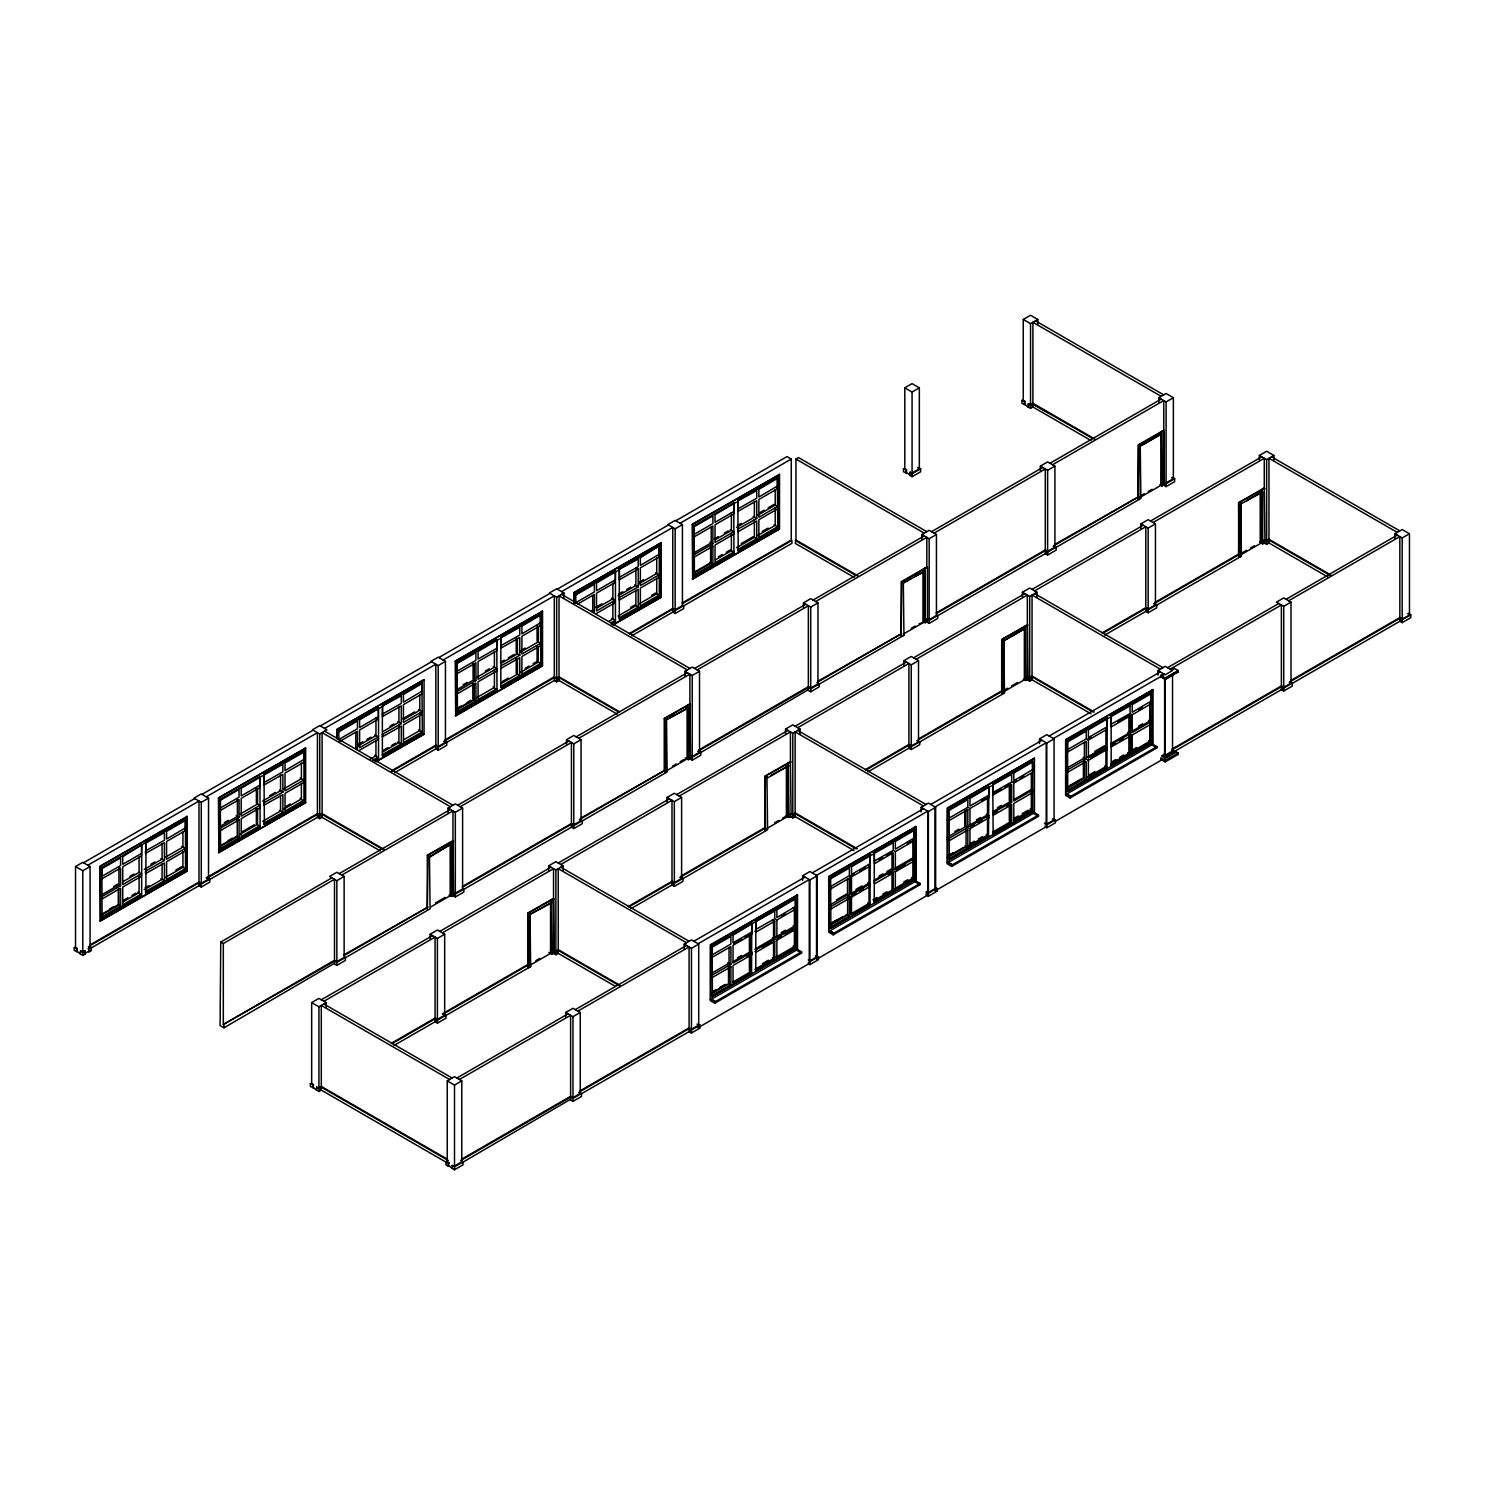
<?xml version="1.0" encoding="UTF-8"?>
<svg xmlns="http://www.w3.org/2000/svg" width="1485" height="1485" viewBox="0 0 1485 1485"><rect width="100%" height="100%" fill="white"/><g stroke="black" fill="none" stroke-linecap="round" stroke-linejoin="round"><path stroke-width="1.5" d="M85.165 954.075L84.515 950.734L85.165 954.075L82.807 955.43L80.45 954.075L80.45 951.105L84.515 950.734M137.919 891.984L141.446 895.251L101.89 918.083L101.89 916.858L120.601 906.054L120.601 888.271L101.89 899.075L101.89 896.606L120.601 885.803L120.601 868.02L101.89 878.823L101.89 867.463L141.669 844.761L141.669 895.362L101.89 918.083M145.511 843.276L164.427 832.602L164.427 840.25L145.511 850.924L145.511 853.392L164.427 842.719L164.427 860.502L145.511 871.175L145.511 873.644L164.427 862.971L164.427 880.735L145.511 891.427L145.938 892.893L145.938 842.292L122.735 856.659L122.735 864.326L141.446 853.522M185.068 868.577L185.495 870.062L185.495 819.442L145.511 842.032M181.745 846.413L185.291 848.455L185.291 850.924L185.068 848.343M175.805 870.099L181.745 866.665L185.291 868.706L185.291 869.932L145.511 892.652M89.768 945.091L198.971 882.034L198.971 801.046L87.782 865.254M331.935 877.839L220.745 942.028L220.096 1025.615L223.957 1027.824L334.496 963.264M256.385 808.026L256.385 823.581L259.912 826.848L220.355 849.698L220.355 848.455L239.066 837.651L239.066 819.869L237.303 818.866M220.355 849.698L260.116 826.978L259.912 776.228L259.912 787.588L241.201 798.392L241.201 816.175L259.912 805.371L259.912 807.84L241.201 818.643L241.201 836.426L259.912 825.623M264.404 824.509L263.977 773.648L264.181 775.003L282.892 764.2L282.892 771.847L263.977 782.539L263.977 785.008L282.892 774.316L282.892 792.099L263.977 802.772L263.977 805.241L282.892 794.568L282.892 812.351L263.977 823.024L264.404 824.509L303.961 801.677L303.961 751.057L263.977 773.648M303.534 800.192L303.961 801.677M300.211 778.029L303.738 780.071L303.738 782.539L303.534 779.941M300.211 798.28L303.738 801.547L263.977 824.268M206.229 877.839L317.437 813.65L317.437 732.662L206.229 796.851M316.583 1087.168L318.941 1088.524L321.298 1087.168L321.298 1090.12L318.941 1091.494L316.583 1090.12L316.583 1087.168L318.941 1087.781L321.298 1086.426L321.298 1005.438L449.584 1079.502M223.307 943.513L223.307 1024.501L334.496 960.294L334.496 879.306L223.307 943.513L220.745 942.028M374.777 755.141L378.304 758.427L374.35 760.71M374.573 760.821L378.526 758.538L378.526 707.918L338.747 730.639L338.97 739.976M418.622 709.589L422.148 711.631L403.437 722.434L403.437 704.651L422.148 693.848L421.926 682.376L422.353 733.237L382.369 755.828L382.369 705.208L422.148 682.487M421.926 732.996L421.926 731.752M418.622 729.84L422.148 731.882L403.437 742.686L403.437 724.903L422.148 714.099L421.926 711.501M391.372 1043.287L435.068 1018.06L435.068 937.072L323.878 1001.28M435.699 1018.506L435.699 1021.402L394.008 1045.477M392.151 770.437L435.829 745.21L435.829 664.222L324.64 728.411M493.243 686.757L496.77 690.024L457.213 712.874L496.992 690.154L496.77 639.404L457.213 662.254L457.417 712.986M537.069 625.649L537.069 641.204L540.614 643.228L521.903 654.031L521.903 636.267L540.614 625.463L540.391 613.973L540.818 664.835L500.835 687.425L500.835 636.824L540.614 614.103M529.996 911.901L530.646 966.587L527.862 967.459L527.862 964.489L442.326 1013.865M540.391 664.593L540.391 663.368M533.115 663.739L537.069 661.438L540.614 663.479L521.903 674.283L521.903 656.5L540.614 645.697L540.391 643.116M619.171 711.575L559.028 676.844L556.652 678.181L554.295 676.826L554.295 595.838L443.105 660.027M442.326 932.877L553.534 868.688L553.534 953.37L555.873 954.725L558.23 953.37L558.23 950.419L555.873 951.774L553.534 950.419L555.873 951.031L558.23 949.676L558.23 868.688L686.534 942.752M461.408 1159.358L570.611 1096.301L570.611 1015.313L459.422 1079.502M462.225 886.564L571.428 823.507L571.428 742.519L460.239 806.726M611.486 624.034L615.44 621.751L615.44 571.131L615.236 582.38L596.524 593.183L596.524 610.948L615.236 600.144L615.236 602.613L596.524 613.416M659.062 557.061L658.857 554.48L640.351 565.395L640.351 557.747L659.284 545.83L659.284 596.45L619.301 619.041L619.301 568.421L659.062 545.7L659.062 557.061L640.351 567.864L640.351 585.647L659.062 574.843L659.062 577.312L640.351 588.116L640.351 605.899L659.062 595.095L655.535 593.053L651.581 595.337M658.857 594.965L659.062 596.32L619.505 619.171L619.301 617.797L638.216 607.124L638.216 589.341L619.301 600.033M628.303 906.5L672 881.273L672 800.285L560.792 864.493M630.939 908.69L672.631 884.615L672.631 881.719L628.953 906.871M629.065 633.649L672.761 608.423L672.761 527.435L561.553 591.624M691.453 1033.003L700.01 1028.065L700.01 1025.095L691.453 1030.033L689.096 1028.678L689.096 1031.648L691.453 1033.003L691.453 1029.309L689.077 1027.898L689.077 946.91L577.888 1011.118M733.738 552.012L733.738 553.237L694.182 576.087L733.961 553.367L733.738 502.635L733.738 513.977L715.027 524.78L715.027 542.563L733.738 531.76L733.738 534.229L715.027 545.032L715.027 562.815L733.738 552.012L730.212 549.97L726.239 552.271M738.231 550.898L737.804 500.037L777.36 477.205L777.787 528.066L737.804 550.657L777.583 527.936M749.405 953.37L749.405 971.153L751.744 973.752L712.187 996.583L712.187 995.358L730.898 984.555L730.898 966.772L729.135 965.751L729.135 983.534L711.278 993.836M751.744 972.508L733.033 983.311L733.033 965.528L751.744 954.725L751.744 952.256L733.033 963.06L733.033 945.295L751.744 934.492L751.744 923.132L751.54 973.622M764.794 828.407L764.794 776.339L790.447 761.527L791.097 813.947M777.36 526.581L777.787 528.066M774.056 524.669L777.583 526.711L758.872 537.496L758.872 519.731L777.583 508.928L777.36 506.329M682.06 603.077L791.264 540.039L791.264 459.051L786.994 456.582L675.786 520.771M790.447 813.631L792.804 814.987L795.162 813.631L795.162 816.583L792.804 817.938L790.447 816.583L790.447 813.631L792.804 814.244L795.162 812.889L795.162 731.901L923.466 805.965M795.366 947.077L795.793 948.562L795.366 897.701L733.033 935.16L733.033 942.827L751.744 932.023M775.708 939.541L776.878 940.228L795.589 929.424L795.366 926.826M699.157 749.777L808.36 686.72L808.36 605.731L697.17 669.939M808.211 962.874L809.919 964.619L809.919 879.918L802.642 875.723L802.642 880.345M867.853 902.75L870.21 905.349L830.653 928.199L914.259 880.159L913.832 829.298L874.275 852.149L874.498 863.62L893.209 852.817L893.209 870.6L874.275 881.273L874.498 883.872L893.209 873.069L893.209 890.851L874.275 901.525L874.498 902.88M870.21 904.124L851.499 914.927L850.33 914.24L850.33 896.457L851.499 897.144L870.21 886.341L870.21 883.872L851.499 894.675L850.33 893.989L850.33 876.224L851.499 876.892L870.21 866.089L870.21 854.729L870.006 905.237M919.79 741.646L911.233 746.584L908.876 745.229L908.876 748.18L911.233 749.535L919.79 744.598L919.79 741.646L911.233 745.841L908.913 744.486L908.913 663.498L797.723 727.706M913.832 878.693L914.259 880.159M894.156 871.157L895.344 871.825L914.055 861.04L913.832 858.441M927.735 892.838L927.735 811.163L816.546 875.352L816.546 957.027M986.318 834.366L988.676 836.965L949.119 859.796L1032.725 811.775L1032.725 761.155L994.709 782.614M968.795 807.821L969.965 808.508L988.676 797.705L988.899 786.456L988.472 836.835M1003.823 638.309L1004.473 692.994L1001.688 693.866L1001.688 690.896L918.138 739.14M916.152 659.303L1027.342 595.095L1027.342 679.796L1029.699 681.151L1032.056 679.796L1032.056 676.826L1029.699 678.181L1027.342 676.826L1029.699 677.438L1032.056 676.083L1032.056 595.095L1160.36 669.178M1032.298 810.29L1032.725 811.775M1030.163 809.065L1032.521 810.42L1013.809 821.224L1013.809 803.441L1032.521 792.637L1032.298 790.039M936.07 612.989L1045.292 549.933L1045.292 468.944L934.084 533.152M1046.201 824.435L1046.201 742.76L935.012 806.949L935.012 888.643M1090.955 737.228L1087.206 739.381L1088.375 740.068L1107.086 729.265L1107.309 718.016L1106.882 768.395M1102.13 632.907L1145.807 607.699L1145.807 526.711L1034.618 590.9M1150.708 741.85L1150.931 743.205L1111.151 765.926L1111.151 715.306L1150.708 692.474L1151.135 743.335L1067.752 791.486L1067.529 790.113L1086.24 779.309L1086.24 761.545L1067.529 772.348L1067.529 769.88L1086.24 759.076L1086.24 741.293L1067.529 752.097L1067.529 740.737L1107.309 718.016M1148.573 740.607L1150.931 741.98L1132.22 752.784L1131.05 752.097L1131.05 734.314L1132.22 735.001L1150.931 724.197L1150.708 721.599M1162.644 755.549C1172.259 760.301 1154.587 751.856 1165.261 758.297L1175.953 752.134L1178.106 753.006L1178.106 754.473L1165.261 761.879L1160.787 759.299L1160.787 757.814L1165.261 760.413L1178.106 753.006L1172.537 750.148M1164.611 755.995L1164.611 678.849M1165.261 758.297L1165.261 761.879M1165.261 757.684L1174.895 751.818L1165.261 757.684L1162.384 755.716M1163.553 754.231L1165.261 755.215L1172.537 751.02C1177.846 751.02 1163.108 759.726 1165.261 755.215L1165.261 677.94L1160.787 675.341L1160.787 676.826L1165.261 679.425L1178.106 672.018L1178.106 670.533L1173.614 667.934L1170.83 669.549M1165.261 679.425L1174.171 673.912M1238.62 554.815L1238.62 502.747L1264.273 487.934L1264.923 540.373M1264.273 540.039L1266.631 541.394L1268.97 540.039L1268.97 543.009L1266.631 544.364L1264.273 543.009L1264.273 540.039L1266.631 540.651L1268.97 539.296L1268.97 458.308L1397.274 532.391M1172.166 749.015L1281.388 685.959L1281.388 604.97L1170.18 669.178M1408.393 613.379L1410.75 614.734L1402.193 619.672L1399.835 618.317L1399.835 621.268L1402.193 622.623L1410.75 617.686L1410.75 614.734L1402.193 618.929L1399.835 617.574L1399.835 536.586L1288.646 600.775M262.622 775.745L241.201 788.275L241.201 795.923L259.912 785.119M381.014 707.306L359.593 719.835L359.593 727.501L378.304 716.698M499.48 638.921L478.059 651.451L478.059 659.099L496.77 648.295M619.301 569.665L596.524 583.048L596.524 590.714L615.236 579.911M736.449 502.134L715.027 514.664L715.027 522.312L733.738 511.508M872.92 854.246L851.499 866.776L851.499 874.424L870.21 863.62M991.386 785.843L969.965 798.373L969.965 806.039L988.676 795.236M1109.796 717.404L1088.375 729.933L1088.375 737.581L1107.086 726.796M80.45 954.075L77.239 951.477L77.239 948.525L75.531 947.541L75.531 866.553L82.807 862.339L90.065 866.553L90.065 947.541L88.358 948.525L89.007 951.848L91.365 950.493L91.365 947.541L88.358 946.539M910.361 472.026L910.361 474.996L906.5 472.768L906.5 469.817L904.792 468.833L904.792 387.845L912.068 383.631L919.345 387.845L919.345 468.833L912.068 473.028L909.711 472.397L909.711 475.367L912.068 476.722L920.626 471.784L920.626 468.833L918.268 467.459M1095.02 439.152L1032.892 403.27L1030.534 404.625C1024.501 400.82 1032.762 412.087 1024.966 404.384L1024.966 401.414L1023.258 400.43L1023.258 319.442L1030.534 315.247L1037.792 319.442L1037.792 324.064M83.494 862.785L194.683 798.577M201.96 794.382L313.149 730.193M320.352 725.942L431.56 661.753M438.817 657.558L550.007 593.369M557.283 589.155L668.473 524.966M680.074 523.24L791.264 459.051M75.531 866.553L82.807 870.748L90.065 866.553M208.531 798.15L201.273 793.955L193.997 798.15L201.273 802.346L208.531 798.15L208.531 879.139L201.273 883.334L198.971 882.034M319.721 733.98L326.978 729.785L319.721 725.59L312.444 729.785L319.721 733.98L319.721 818.662L317.363 817.307L317.363 814.337L319.721 815.711L322.059 814.337L322.059 817.307L319.721 818.662M445.444 661.382L438.186 657.187L430.91 661.382L438.186 665.577L445.444 661.382L445.444 742.37L438.186 746.565L435.829 745.21M563.91 592.998L556.652 588.784L549.376 592.998L556.652 597.193L563.91 592.998L563.91 597.62M682.432 524.595L675.155 520.4L667.879 524.595L675.155 528.808L682.432 524.595L682.432 605.583L675.155 609.797L672.761 608.423M858.107 575.939L795.96 540.057L795.96 459.069L798.522 457.584L926.826 531.667M904.792 387.845L912.068 392.04L919.345 387.845M1023.258 319.442L1030.534 323.637L1037.792 319.442M99.959 866.349L187.203 816.49L187.203 871.008L100.386 921.127L99.959 866.349L187.203 816.49M218.425 797.965L305.669 748.087L305.669 802.624L218.852 852.743L218.425 797.965L305.669 748.087M336.817 738.62L336.817 729.525L424.06 679.647L424.06 734.184L376.021 761.916M455.282 661.141L542.526 611.263L542.526 665.781L455.709 715.918L455.282 661.141L542.526 611.263M573.748 601.833L573.748 592.738L660.992 542.86L660.992 597.397L612.952 625.129M692.251 524.354L779.514 474.476L779.514 529.013L692.697 579.131L692.251 524.354L779.514 474.476M336.817 729.525L424.06 679.647M573.748 592.738L660.992 542.86M575.679 593.851L615.236 571.02L575.679 593.851L575.883 603.188M185.495 819.442L145.716 842.162L145.716 853.522M239.066 819.869L220.355 830.672L220.355 828.203L239.066 817.4L239.066 799.635L220.355 810.439L220.355 799.078L260.116 776.358M303.961 751.057L264.181 773.759L264.181 785.119M378.526 707.918L338.747 730.639M382.796 705.449L422.353 682.617M496.992 639.534L457.213 662.254M501.262 637.065L540.818 614.233M619.728 568.662L659.284 545.83M694.405 576.217L694.182 525.467L733.961 502.747M738.026 500.167L777.787 477.446M101.89 868.706L120.601 857.903L120.601 865.551L101.89 876.354M220.355 800.304L239.066 789.5L239.066 797.167L220.355 807.97M338.747 731.882L357.458 721.079L357.458 728.727L338.747 739.53M457.213 663.479L475.924 652.676L475.924 660.342L457.213 671.146M575.679 595.095L594.39 584.292L594.39 591.94L575.679 602.743M694.182 526.692L712.893 515.908L712.893 523.555L694.182 534.359M185.291 819.33L185.291 830.672L166.58 841.475L166.58 859.258L185.291 848.455M303.738 750.927L303.738 762.288L285.027 773.091L285.027 790.874L303.738 780.071M338.747 741.999L357.458 731.195L357.458 748.978L355.787 748.013L355.787 732.458M378.304 707.807L378.304 719.167L359.593 729.97L359.593 747.735L378.304 736.931L378.304 739.4L359.593 750.203M382.369 716.568L401.303 705.895L401.303 723.659L382.369 734.351M457.213 673.615L475.924 662.811L475.924 680.575L457.213 691.379M500.835 648.165L519.75 637.492L519.75 655.275L500.835 665.948M577.554 604.135L594.39 594.408L594.39 612.191L591.55 610.539M619.301 579.781L638.216 569.108L638.216 586.872L619.301 597.564L619.505 600.144M694.182 536.827L712.893 526.024L712.893 543.807L694.182 554.61M737.804 511.397L756.737 500.723L756.737 518.488L737.804 529.18L738.026 531.76L756.737 520.957L756.737 538.739L737.804 549.413L738.026 550.768M777.36 477.205L777.583 488.676L758.872 499.48L758.872 517.263L777.583 506.459L774.056 504.417L768.098 507.851M129.975 876.317L133.947 874.015M150.987 864.177L154.96 861.894M269.453 795.793L275.393 792.359M358.906 744.059L362.878 741.776M366.851 739.474L370.804 737.191M389.831 726.221L393.803 723.919M402.751 718.759L414.649 711.89M485.298 671.09L489.27 668.807M500.352 662.403L504.325 660.101M508.297 657.818L514.237 654.384M521.198 650.356L525.17 648.073M595.838 607.272L601.778 603.838M618.818 594L622.79 591.717M626.763 589.415L630.717 587.132M639.664 581.971L643.636 579.67M714.341 538.888L718.313 536.605M724.272 533.171L728.225 530.869M737.34 525.616L741.293 523.333M760.171 512.436L764.125 510.153M113.788 886.452L117.76 884.169L120.601 885.803M224.309 822.634L228.282 820.351M463.171 684.678L467.125 682.376M358.108 745.897L375.946 735.576L375.946 720.021M383.074 731.474L398.945 722.304L398.945 706.749M403.92 719.427L419.791 710.275L419.791 694.72M476.555 677.494L494.412 667.192L494.412 651.637M501.54 663.071L517.411 653.92L517.411 638.364M520.4 652.193L538.257 641.873L538.257 626.317M597.007 607.959L612.878 598.789L612.878 583.234M618.02 595.838L635.877 585.517L635.877 569.962M638.866 583.791L656.723 573.488L656.723 557.933M715.529 539.575L731.4 530.405L731.4 512.622M736.523 527.435L754.38 517.133L754.38 501.577M757.369 515.406L775.226 505.104L775.226 489.549M123.218 881.57L139.089 872.4L141.446 873.774L141.446 876.243L122.735 887.046L122.735 904.81L141.446 894.007M144.231 869.449L162.088 859.128L162.088 843.573M165.076 857.402L182.933 847.1L182.933 831.544M239.698 814.318L257.555 804.016L257.555 788.461M262.697 801.046L280.554 790.744L280.554 775.189M283.542 789.018L301.399 778.697L301.399 763.141M101.073 895.158L118.93 884.837L118.93 867.073M219.539 826.755L237.396 816.453L237.396 798.67M456.396 689.931L474.253 679.629L474.253 664.073M693.384 553.144L711.241 542.842L711.241 527.286M141.446 873.774L122.735 884.577L122.735 866.794L141.446 855.991L141.669 844.761M496.77 688.799L478.059 699.602L478.059 681.819L496.77 671.016L496.77 668.547L478.059 679.35L478.059 661.567L496.77 650.764L496.77 639.404M185.291 850.924L166.58 861.727L166.58 879.51L185.291 868.706M303.738 782.539L285.027 793.343L285.027 811.107L303.738 800.304M382.369 736.82L401.303 726.128L401.303 743.911L382.369 754.584M457.213 693.848L475.924 683.044L475.924 700.827L457.213 711.631M500.835 668.417L519.75 657.744L519.75 675.527L500.835 686.2M694.182 557.079L712.893 546.276L712.893 564.04L694.182 574.843M124.035 900.003L128.007 897.701M131.961 895.418L135.933 893.116M145.029 887.863L149.001 885.58M242.5 831.6L254.399 824.732M286.327 806.299L290.299 803.998M383.873 749.888L387.845 747.605M391.817 745.321L395.79 743.02M502.338 681.504L508.297 678.07M525.17 668.324L529.143 666.023M630.717 607.384L634.689 605.082L638.216 607.124M718.313 556.838L722.285 554.555M741.293 543.566L753.211 536.698L756.737 538.739M762.139 531.537L768.098 528.103M109.723 908.931L113.695 906.648M228.189 840.547L232.161 838.245M457.102 708.289L461.074 706.006M467.032 702.572L471.005 700.27M102.428 913.888L118.299 904.718L120.601 906.054M123.218 901.822L139.089 892.652L139.089 874.869M144.231 889.701L162.088 879.38L162.088 863.825M165.076 877.654L182.933 867.351L182.933 851.796M220.894 845.485L236.765 836.333L239.066 837.651M239.698 834.57L257.555 824.268L257.555 808.712M262.697 821.298L280.554 810.996L280.554 795.44M283.542 809.269L301.399 798.949L301.399 783.393M370.006 759.262L375.946 755.828L375.946 740.273M383.074 751.726L398.945 742.556L398.945 724.773M403.92 739.678L419.791 730.527L419.791 712.744M455.765 709.811L471.636 700.642M476.555 697.746L494.412 687.425L494.412 669.661M501.54 683.323L517.411 674.171L517.411 658.597M520.4 672.427L538.257 662.124L538.257 646.569M608.906 621.324L612.878 619.041L612.878 601.258M618.02 616.071L635.877 605.769L635.877 590.213M638.866 604.042L656.723 593.74L656.723 578.185M694.72 571.892L710.591 562.722L710.591 544.939M715.529 559.808L731.4 550.657L731.4 532.874M736.523 547.687L754.38 537.384L754.38 519.601M757.369 535.658L775.226 525.337L775.226 507.573M100.869 915.28L118.837 905.033L118.726 889.422M221.321 845.745L237.303 836.63L237.192 818.792M456.192 710.053L474.16 699.806L474.049 684.195M693.272 573.34L711.129 563.038L711.018 545.181M372.698 760.431L378.304 757.183M611.486 622.549L615.236 620.396L611.709 618.354M422.148 733.107L382.592 755.958L382.592 754.714M540.614 664.723L501.039 687.555L501.039 686.33M611.282 623.923L615.236 621.64M145.938 892.893L185.495 870.062M382.796 756.069L422.353 733.237M501.262 687.685L540.818 664.835M619.728 619.282L659.284 596.45M99.959 920.886L187.203 871.008M218.425 852.483L305.669 802.624M376.28 761.267L424.06 734.184M455.282 715.659L542.526 665.781M613.212 624.48L660.992 597.397M692.251 578.89L779.514 529.013M77.239 951.477L74.25 950.493L74.25 947.541L77.239 948.525M906.5 472.768L903.511 471.784L903.511 468.833L906.5 469.817M1024.966 404.384L1021.977 403.4L1021.977 400.43L1024.966 401.414M445.092 739.864L554.295 676.826M90.399 945.462L199.603 882.406L199.603 885.376L90.399 948.414M206.879 878.21L318.068 814.021L318.068 816.973L208.865 880.03M390.796 771.94L436.46 745.656M445.723 740.235L554.926 677.271M629.714 634.021L673.447 608.794L672.798 612.136L672.798 609.166L675.155 610.521L683.713 605.583L683.713 608.553L675.155 613.491L672.798 612.136M682.692 603.448L791.913 540.41L791.913 543.362L682.692 606.418M384.244 849.513L322.096 813.631L319.721 814.968L317.437 813.65M854.116 577.349L795.31 543.399L795.96 540.057M85.165 951.105L82.807 952.479L80.45 951.105M88.358 948.525L91.365 947.541M198.916 885.673L201.273 887.046L209.812 882.109L209.812 879.139L201.273 884.076L198.916 882.721L198.916 885.673L201.273 886.304M394.769 772.627L436.46 748.551L438.186 749.535M554.926 680.149L438.186 747.308L435.829 745.953L435.829 748.923L438.186 750.278L446.725 745.34L446.725 742.37L444.386 741.015M631.7 635.821L673.392 611.764L675.155 612.748M84.515 953.704L88.358 951.477M556.652 681.875L558.991 680.52L558.991 677.55L556.652 678.923L554.295 677.55L554.295 680.52L556.652 681.875L556.652 597.193M1028.177 406.964L1030.534 408.338L1032.892 406.964L1032.892 404.013L1030.534 405.368L1028.177 404.013M1049.412 413.48L1032.242 403.716L1093.034 438.743M448.043 812.703L448.043 808.081L455.32 803.886L462.596 808.081L462.596 889.069L455.32 893.265L452.962 892.652L455.32 894.007L463.877 889.069L463.877 892.021L455.32 896.959L452.962 895.604L452.962 810.921L341.773 875.111M566.509 744.319L566.509 739.678L573.785 735.483L581.062 739.678L581.062 820.667L573.785 824.862L571.428 823.507M684.975 675.916L684.975 671.294L692.251 667.099L699.509 671.294L699.509 752.282L692.251 756.478L689.894 755.865L692.251 757.22L700.809 752.282L700.809 755.234L692.251 760.171L689.894 758.816L689.894 674.134L578.704 738.323M803.441 607.532L803.441 602.891L810.717 598.696L817.975 602.891L817.975 683.88L810.717 688.075L808.36 686.72M921.907 539.129L921.907 534.507L929.164 530.312L936.441 534.507L936.441 615.495L929.164 619.69L926.826 619.078L926.826 622.029L929.164 623.384L937.722 618.447L937.722 615.495L936.441 615.495M1040.372 470.726L1040.372 466.104L1047.63 461.909L1054.907 466.104L1054.907 547.093L1047.63 551.288L1045.292 549.933M1158.838 402.342L1158.838 397.72L1166.096 393.506L1173.373 397.72L1173.373 478.708L1166.096 482.903L1163.757 482.272L1166.096 483.646L1174.654 478.708L1174.654 481.66L1166.096 486.597L1163.757 485.242L1163.757 400.56L1052.549 464.749M339.211 873.625L450.4 809.436M457.677 805.241L568.866 741.034M576.143 736.838L687.332 672.649M694.59 668.454L805.798 604.246M813.056 600.051L924.264 535.862M931.522 531.667L1042.711 467.459M1049.988 463.264L1161.177 399.075M815.636 601.536L926.826 537.347L926.826 566.973L901.154 581.786L901.154 636.1L901.803 582.157L927.457 567.344L927.457 619.394M344.13 876.466L336.854 872.27L329.577 876.466L336.854 880.679L344.13 876.466L344.13 957.454L336.854 961.649L334.496 960.294M448.043 808.081L455.32 812.276L462.596 808.081M566.509 739.678L573.785 743.874L581.062 739.678M684.975 671.294L692.251 675.489L699.509 671.294M803.441 602.891L810.717 607.087L817.975 602.891M921.907 534.507L929.164 538.702L936.441 534.507M1040.372 466.104L1047.63 470.3L1054.907 466.104M1158.838 397.72L1166.096 401.915L1173.373 397.72M427.309 907.428L427.309 855.36L452.962 840.547L453.612 895.232L450.827 896.105L450.827 844.26L430.093 856.975L429.443 854.135L430.093 908.82L344.409 958.289M664.24 770.622L664.24 718.573L689.894 703.76L690.544 758.445L688.39 759.689L685.198 757.833M1138.085 497.048L1138.085 444.999L1163.757 430.186L1164.389 484.871L1161.604 485.743L1161.604 433.88L1140.22 446.224L1140.22 498.088L1138.085 499.313L1138.735 445.37L1164.389 430.557M427.309 855.36L453.612 840.918M664.24 718.573L690.544 704.131M669.605 717.181L673.485 714.935M1153.177 438.001L1157.056 435.755M431.392 855.471L450.827 844.26M668.324 718.684L688.39 707.825L666.375 719.817L666.375 771.662L664.872 773.258L664.872 718.944M911.085 578.537L903.307 583.011L925.322 571.038L914.964 576.291M1142.169 445.11L1161.604 433.88M343.759 954.948L427.958 907.094L344.409 955.319M580.691 818.161L664.872 770.307L579.336 819.683L582.343 820.667L582.343 823.637L573.785 828.574L571.428 827.219L571.428 824.249L573.785 825.604L582.343 820.667L579.985 819.312M817.622 681.374L901.803 633.52L818.254 681.745M1054.536 544.587L1138.735 496.733L1053.199 546.109L1056.188 547.093L1056.188 550.063L1047.63 555L1045.292 553.645L1045.292 550.675L1047.63 552.03L1056.188 547.093L1053.83 545.737M223.307 1024.501L335.146 960.739M435.495 902.954L445.222 897.348M462.856 886.935L572.078 823.878L572.078 826.848L462.856 889.886M672.427 766.167L676.306 763.921M680.204 761.694L684.084 759.448M697.802 751.299L808.991 687.165M911.289 628.266L915.187 626.02M919.067 623.774L924.023 622.141L924.023 570.296M936.719 613.361L1045.923 550.304L1045.923 553.274L936.719 616.312M1140.443 495.971L1144.322 493.725M1148.221 491.479L1152.1 489.233M430.724 906.945L450.178 895.715L450.178 843.87M665.707 771.272L687.091 758.928L687.091 707.083M904.588 633.371L924.023 622.141M1139.57 497.698L1160.954 485.354L1160.954 433.509M450.827 896.105L453.612 895.232M901.154 636.1L903.938 635.246L903.307 580.542M924.691 622.531L927.457 621.658L924.691 622.531L924.691 570.667M345.411 957.454L336.854 962.391L334.496 961.036L334.496 964.006L336.854 965.361L345.411 960.424L345.411 957.454L344.13 957.454M937.722 615.495L929.164 620.433L926.826 619.078M581.34 821.502L667.006 772.033L666.375 717.348M699.788 753.099L808.36 689.69M818.254 684.715L903.938 635.246M1055.185 547.928L1140.87 498.459L1140.22 443.755M817.975 683.88L819.256 683.88L810.717 688.817L808.36 687.462L808.36 690.432L810.717 691.787L819.256 686.85L819.256 683.88L816.917 682.525M316.583 1090.12L313.372 1087.54L313.372 1084.57L311.664 1083.586L311.664 1002.598L318.941 998.403L326.217 1002.598L326.217 1007.22M430.149 938.873L430.149 934.232L437.407 930.037L444.683 934.232L444.683 1015.22L437.407 1019.434L435.068 1018.06M548.615 870.47L548.615 865.848L555.873 861.653L563.149 865.848L563.149 870.47M667.081 802.086L667.081 797.445L674.338 793.25L681.615 797.445L681.615 878.433L674.338 882.628L672 881.273M785.528 733.683L785.528 729.061L792.804 724.866L800.081 729.061L800.081 733.683M903.957 665.28L903.957 660.658L911.233 656.463L918.51 660.658L918.51 741.646L916.802 740.662M1022.422 596.896L1022.422 592.255L1029.699 588.06L1036.976 592.255L1036.976 596.896M1140.888 528.493L1140.888 523.871L1148.165 519.676L1155.441 523.871L1155.441 604.859L1148.165 609.054L1145.807 607.699M1259.354 460.09L1259.354 455.468L1266.631 451.273L1273.889 455.468L1273.889 460.09M321.298 999.795L432.506 935.606M439.764 931.392L550.954 867.203M558.23 863.008L669.419 798.8M676.696 794.605L787.885 730.416M795.162 726.221L906.351 662.013M913.591 657.818L1024.78 593.61M1032.056 589.415L1143.246 525.226M1150.522 521.031L1261.712 456.823M679.258 796.09L790.447 731.901L790.447 761.527M1153.084 522.516L1264.273 458.308L1264.273 487.934M311.664 1002.598L318.941 1006.793L326.217 1002.598M903.957 660.658L911.233 664.853L918.51 660.658M1022.422 592.255L1029.699 596.45L1036.976 592.255M1140.888 523.871L1148.165 528.066L1155.441 523.871M1259.354 455.468L1266.631 459.663L1273.889 455.468M430.149 934.232L437.407 938.446L444.683 934.232M548.615 865.848L555.873 870.043L563.149 865.848M667.081 797.445L674.338 801.64L681.615 797.445M785.528 729.061L792.804 733.256L800.081 729.061M527.862 965.194L527.862 913.126L553.534 898.314L554.165 952.999L552.03 954.242L548.819 952.386M1001.688 691.602L1001.688 639.534L1027.342 624.721L1027.991 679.425L1025.207 680.279L1025.207 628.433L1003.823 640.777L1003.823 692.623M527.862 913.126L554.165 898.685M679.907 877.449L765.443 828.073L764.794 776.339L791.097 761.898M1001.688 639.534L1027.991 625.092M1153.715 603.857L1239.251 554.48L1238.62 502.747L1264.923 488.305M529.996 914.37L552.03 902.397L529.996 914.37L529.996 966.215M770.826 775.337L788.962 765.592L767.578 777.954L766.928 775.114L767.578 829.799L681.893 879.269M1003.823 640.777L1025.207 628.433M1246.583 500.631L1260.19 492.76L1260.227 542.396M313.372 1087.54L310.384 1086.537L310.384 1083.586L313.372 1084.57M681.244 875.927L764.794 827.702M865.235 769.713L908.913 744.486M1155.07 602.353L1238.62 554.109M392.021 1043.658L435.699 1018.432L435.699 1021.402L437.407 1022.385M528.512 964.86L442.975 1014.236L445.964 1015.22L445.964 1018.19L437.407 1023.128L435.068 1021.773L435.068 1018.803L437.407 1020.158L445.964 1015.22L443.625 1013.865M535.881 960.628L539.76 958.382M774.743 822.709L778.623 820.462M782.521 818.216L786.4 815.989L786.4 766.39M865.885 770.084L909.562 744.857L909.562 747.827L911.233 748.793M918.788 739.511L1002.338 691.267M1003.86 690.414L1007.758 688.168M1011.638 685.921L1017.466 682.543M1102.761 633.278L1146.457 608.07L1146.457 611.022L1148.165 612.006M1242.741 552.494L1246.62 550.248M1250.5 548.002L1254.398 545.756M529.161 965.733L550.545 953.389L550.545 901.525M766.093 828.946L787.477 816.601L787.477 764.738M1002.988 692.14L1024.372 679.796L1024.372 627.951M1239.919 555.353L1261.303 543.009L1261.303 491.164M1240.755 555.836L1240.755 501.522L1241.386 556.207L1238.62 557.079L1239.251 503.118M1264.273 542.266L1262.139 543.491L1262.77 492.018L1240.755 503.99M444.962 1016.056L530.646 966.587M785.751 815.599L788.962 817.455L791.097 816.212L788.312 817.084L788.312 765.221M867.853 771.903L909.562 747.827M918.788 742.463L1004.473 692.994M1104.747 635.097L1146.457 611.022M1155.72 605.676L1241.386 556.207M1259.577 542.006L1262.77 543.863L1264.923 542.638M681.615 878.433L682.896 878.433L674.338 883.371L672 882.016L672 884.986L674.338 886.341L682.896 881.403L682.896 878.433L680.538 877.078M1155.441 604.859L1156.722 604.859L1148.165 609.797L1145.807 608.442L1145.807 611.393L1148.165 612.748L1156.722 607.81L1156.722 604.859L1154.365 603.504M448.303 1160.49L445.964 1161.845L445.964 1164.815L448.303 1166.17L448.953 1162.848L447.245 1161.845L447.245 1080.857L454.503 1076.662L461.779 1080.857L461.779 1161.845L454.503 1166.059L452.164 1165.428L452.164 1168.398L454.503 1169.753L463.06 1164.815L463.06 1161.845L460.703 1160.49M565.711 1017.095L565.711 1012.473L572.969 1008.278L580.245 1012.473L580.245 1093.461L572.969 1097.656L570.611 1096.301M684.177 948.748L684.177 944.107L691.453 939.912L698.711 944.107L698.711 1025.095L691.453 1029.309L691.453 948.321L698.711 944.107M802.642 875.723L809.919 871.528L817.177 875.723L817.177 956.711L809.919 960.906L808.211 959.923M921.108 811.961L921.108 807.32L928.385 803.125L935.643 807.32L935.643 888.308L928.385 892.504L926.659 891.52M1039.519 743.521L1039.519 738.88L1046.795 734.685L1054.072 738.88L1054.072 819.869L1046.795 824.064L1045.087 823.08M1158.003 670.533L1165.261 666.338L1172.537 670.533L1165.261 674.728L1158.003 670.533L1158.003 675.155M1394.935 538.368L1394.935 533.746L1402.193 529.551L1409.469 533.746L1409.469 614.734L1407.761 613.75M456.86 1078.036L568.05 1013.828M575.326 1009.633L686.515 945.444M693.811 941.267L805 877.078M812.258 872.883L923.466 808.694M930.724 804.48L1041.913 740.291M1049.153 736.04L1160.342 671.851M1167.618 667.693L1278.808 603.485M1286.084 599.29L1397.274 535.101M1160.787 675.341L1163.553 673.744M1053.422 738.509L1164.611 674.32M698.08 943.755L809.269 879.547L809.269 963.505L698.08 1027.694M447.245 1080.857L454.503 1085.071L461.779 1080.857M565.711 1012.473L572.969 1016.668L580.245 1012.473M809.919 879.918L817.177 875.723M921.108 807.32L928.385 811.534L935.643 807.32M1039.519 738.88L1046.795 743.075L1054.072 738.88M1291.003 602.13L1283.727 597.935L1276.469 602.13L1283.727 606.325L1291.003 602.13L1291.003 683.119L1283.727 687.314L1281.388 685.959M1394.935 533.746L1402.193 537.941L1409.469 533.746M1165.261 677.94L1178.106 670.533M1162.384 676.77L1165.261 678.738L1174.357 673.188M1165.261 678.738L1174.895 673.188M797.074 949.268L801.566 951.848L801.566 953.092L714.749 1003.21L710.275 1000.612L710.275 944.85L797.519 894.972L797.519 949.509L710.702 999.628L710.702 945.11L797.519 894.972M915.54 880.865L920.032 883.464L920.032 884.689L833.215 934.826L828.723 932.227L828.723 876.466L915.967 826.588L915.967 881.106L829.15 931.244L829.15 876.707L915.967 826.588M1034.005 812.481L1038.498 815.061L1038.498 816.304L951.681 866.423L947.189 863.825L947.189 808.063L1034.432 758.185L1034.432 812.722L947.616 862.841L947.616 808.323L1034.432 758.185M1152.434 744.041L1156.908 746.621L1156.908 747.865L1070.11 797.983L1065.617 795.385L1065.617 739.623L1152.861 689.745L1152.861 744.282L1066.044 794.401L1066.044 739.883L1152.861 689.745M730.898 966.772L712.187 977.575L712.187 975.107L730.898 964.303L730.898 946.52L712.187 957.324L712.187 945.964L751.967 923.243M795.793 897.942L756.032 920.663L756.032 932.023L754.844 931.336M830.876 928.311L830.653 877.579L870.433 854.859M874.498 852.26L914.259 829.558M949.323 859.926L949.119 809.177L988.899 786.456M992.945 783.876L1032.725 761.155M1151.135 692.715L1111.374 715.436L1111.151 726.666M712.187 947.207L730.898 936.404L730.898 944.052L712.187 954.855M830.653 878.804L849.364 868.001L849.364 875.667L830.653 886.471M949.119 810.42L967.83 799.617L967.83 807.265L949.119 818.068M1067.529 741.98L1086.24 731.177L1086.24 738.825L1067.529 749.628M733.738 943.532L741.219 939.207M744.969 937.054L748.7 934.882M781.314 916.059L785.064 913.906M850.33 876.224L854.061 874.052M859.685 870.823L865.291 867.574M878.934 859.704L882.665 857.55M886.415 855.379L890.146 853.225M907.261 843.35L911.01 841.178M981.882 800.266L985.632 798.095M993.651 793.473L1001.131 789.148M1004.881 786.994L1008.612 784.822M1012.621 782.521L1016.371 780.349M1020.102 778.196L1023.852 776.024M1117.685 721.784L1128.897 715.306L1130.085 715.993L1130.085 733.757L1111.151 744.449M1138.531 709.756L1142.262 707.584M1111.374 726.796L1130.085 715.993M1148.573 720.373L1150.931 721.729L1132.22 732.532L1131.05 731.845L1131.05 714.081L1132.22 714.749L1150.931 703.946L1150.931 692.585M756.032 932.023L774.743 921.22L774.743 938.984L756.032 949.787L754.844 949.119L773.555 938.316L773.555 920.533M775.708 919.308L776.878 919.976L795.589 909.173L795.366 897.701M830.653 888.94L849.364 878.136L849.364 895.9L830.653 906.704M894.156 850.905L895.344 851.592L914.055 840.788L913.832 829.298M947.244 837.243L949.119 838.32L967.83 827.516L967.83 809.733L949.119 820.537L947.244 819.46M992.741 795.106L1011.656 784.433L1011.656 802.197L992.741 812.889L992.945 815.469L1011.656 804.666L1011.656 822.449L992.741 833.122L992.945 834.496M1032.298 760.914L1032.521 772.386L1013.809 783.189L1013.809 800.972L1032.521 790.168L1031.332 789.482L1013.475 799.802M836.408 899.873L846.32 894.156M954.874 831.489L958.827 829.187M1094.816 751.41L1104.747 745.674M1138.661 726.091L1142.633 723.808M737.488 957.788L741.461 955.486M781.333 932.469L785.305 930.185M855.954 889.385L861.913 885.951M878.953 876.113L882.907 873.83M886.879 871.528L890.851 869.245L893.209 870.6M976.406 819.85L980.378 817.548M997.4 807.71L1001.373 805.427M711.185 973.529L729.042 963.227L729.042 947.671M831.637 903.994L847.508 894.824L849.364 895.9M948.117 836.742L965.955 826.44L965.955 810.884M1066.527 768.302L1084.384 758L1084.384 742.444M732.718 961.89L750.575 951.588L750.575 933.805M850.33 893.989L869.041 883.185L869.041 865.421M874.164 880.234L892.021 869.913L892.021 852.149M895.01 868.187L912.867 857.885L914.055 858.553L895.344 869.356L894.156 868.688M992.63 811.831L1010.487 801.529L1010.487 783.746M1088.059 756.663L1105.917 746.361L1107.086 747.029L1107.086 749.498L1088.375 760.301L1087.206 759.633M1111.058 743.391L1128.897 733.089L1128.897 715.306M1131.05 731.845L1149.761 721.042L1149.761 703.277L1150.931 703.946M794.401 908.504L794.401 926.269L775.708 937.072L776.878 937.759L795.589 926.956L793.231 925.6M988.676 797.705L987.506 797.018L987.506 814.801L968.795 825.604L969.965 826.273L988.676 815.469L988.676 817.938L969.965 828.741L968.795 828.073M1087.206 757.164L1088.375 757.833L1107.086 747.029M746.825 956.21L750.575 954.057L751.744 954.725M762.343 947.263L771.699 941.861M777.565 938.464L781.314 936.311M785.064 934.139L792.544 929.833M852.204 895.381L855.935 893.227M859.685 891.056L863.416 888.902M888.29 874.554L892.021 872.382L893.209 873.069M896.03 870.08L905.386 864.678M970.67 826.996L974.401 824.825M978.151 822.671L981.882 820.5M993.651 813.724L997.382 811.553M1006.737 806.151L1010.487 803.998L1011.656 804.666M1090.955 757.461L1105.917 748.83L1105.917 766.594L1088.059 776.915M1112.061 745.284L1115.81 743.113M1119.542 740.959L1123.291 738.788M754.844 951.588L756.032 952.256L774.743 941.471L774.743 959.236L756.032 970.039L754.844 969.371L773.555 958.567L773.555 940.785L774.743 941.471M830.653 909.173L849.364 898.369L849.364 916.152L830.653 926.956M947.356 857.55L949.119 858.571L967.83 847.768L967.83 829.985L949.119 840.788L947.356 839.767M1111.151 746.918L1130.085 736.226L1130.085 754.009L1111.151 764.682M712.095 992.017L716.067 989.715M720.021 987.432L723.993 985.149M830.56 923.614L836.5 920.18M949.008 855.23L952.98 852.928M712.206 992.073L716.16 989.79M720.132 987.488L724.105 985.205M830.653 923.689L842.57 916.802M949.119 855.286L953.092 853.003M1069.516 785.695L1081.433 778.827M712.633 992.314L726.518 984.314M762.473 963.616L768.413 960.164M831.08 923.93L846.951 914.76M872.994 899.799L876.967 897.497M882.907 894.063L886.879 891.78M903.752 882.034L907.725 879.733M947.56 856.678L963.431 847.508M970.447 843.536L974.42 841.234M978.392 838.951L982.365 836.649M1014.292 818.216L1018.264 815.933M1022.218 813.631L1028.177 810.197M1065.989 788.238L1081.86 779.068M1088.876 775.096L1094.816 771.643M1111.857 761.824L1115.829 759.522M1119.801 757.239L1123.755 754.937M1132.702 749.777L1136.675 747.493M831.73 924.301L847.601 915.131L847.601 897.367L849.364 898.369M948.21 857.049L966.067 846.747L966.067 828.964L967.83 829.985M1066.62 788.609L1084.477 778.307L1084.477 760.524M732.718 982.142L750.575 971.84L750.575 954.057M850.33 914.24L869.041 903.437L869.041 885.654L870.21 886.341M874.164 900.467L892.021 890.165L893.209 890.851M895.01 888.438L912.867 878.136L912.867 860.353L914.055 861.04M992.63 832.083L1010.487 821.78L1010.487 803.998M1013.475 820.036L1031.332 809.733L1031.332 791.95M1111.058 763.643L1128.897 753.34L1128.897 735.558L1130.085 736.226M1131.05 752.097L1149.761 741.293L1149.761 723.511M795.589 929.424L794.401 928.738L794.401 946.52L775.708 957.324L776.878 958.011L795.589 947.207L793.231 945.852M894.156 888.94L895.344 889.608L914.055 878.804L911.697 877.449M988.676 817.938L987.506 817.27L987.506 835.053L968.795 845.837L969.965 846.524L988.676 835.721M1087.206 777.398L1088.375 778.084L1107.086 767.281L1104.747 765.926M755.809 969.928L755.809 971.153L795.589 948.432M914.055 880.048L874.275 902.75L874.275 852.149M1032.521 811.645L993.168 834.607L992.741 783.746L992.945 795.236M1067.529 791.356L1107.086 768.525M712.187 996.583L795.793 948.562M1065.617 794.159L1070.11 796.74L1156.908 746.621M710.275 999.386L714.749 1001.985L801.566 951.848M828.723 930.984L833.215 933.582L920.032 883.464M947.189 862.599L951.681 865.18L1038.498 815.061M447.245 1161.845L445.964 1161.845L448.953 1162.848M579.874 1090.955L689.077 1027.898M1290.632 680.613L1399.835 617.574M462.058 1159.729L571.261 1096.747M580.524 1091.326L689.727 1028.27L689.745 1031.277M1172.816 749.387L1282.019 686.33L1282.019 689.3L1174.802 751.206M581.526 1093.461L572.969 1098.399L570.611 1097.044L570.611 1099.995L572.969 1101.369L581.526 1096.431L581.526 1093.461L578.537 1092.477M1045.087 826.05L1046.795 827.776L1055.352 822.838L1055.352 819.869L1046.795 824.806L1044.438 823.451M1165.261 756.459L1173.818 751.521M452.164 1168.398L448.953 1165.799M462.058 1162.681L570.611 1099.271M580.524 1094.296L689.727 1031.24M809.919 961.649L818.458 956.711L818.458 959.681L809.919 964.619M926.027 894.861L928.385 896.216L936.924 891.278L936.924 888.308L928.385 893.246L926.027 891.891L926.659 894.49M1291.282 683.954L1400.485 620.897L1400.485 617.946L1289.296 682.135L1292.284 683.119L1292.284 686.089L1283.727 691.026L1281.388 689.671L1281.388 686.701L1283.727 688.056L1292.284 683.119L1289.927 681.763M1165.261 757.072L1174.357 751.818M1055.408 821.316L1162.625 759.41M816.546 959.31L927.735 895.102M935.012 890.907L1046.201 826.718M1175.953 672.891L1178.106 672.018M1173.818 673.485L1172.537 673.986L1172.537 751.02M1021.977 400.43L1023.258 400.43M903.511 468.833L904.792 468.833M682.432 605.583L683.713 605.583M446.725 742.37L443.737 741.386M699.509 752.282L700.809 752.282L698.451 750.927M1055.352 819.869L1052.345 818.885M935.643 888.308L936.924 888.308M462.596 889.069L463.877 889.069M74.25 947.541L75.531 947.541M90.065 950.493L91.365 950.493M818.458 956.711L815.469 955.727M700.01 1025.095L697.003 1024.112M310.384 1083.586L311.664 1083.586M461.779 1161.845L463.06 1161.845L454.503 1166.802L452.164 1165.428M1271.55 456.823L1399.835 530.906M1035.453 320.797L1163.757 394.88M1161.177 396.346L1032.892 322.282L1032.892 403.27M1262.139 489.178L1262.77 543.863M1161.604 431.411L1162.254 486.115M1172.296 477.335L1174.654 478.708L1171.665 477.706M1268.97 539.296L1331.117 575.178M1268.338 539.668L1329.892 575.215M1268.338 542.638L1327.906 577.015M1032.242 406.612L1091.048 440.544M1159.878 484.741L1160.954 485.354M917.619 467.831L920.626 468.833L912.068 473.771L909.711 472.397M1034.618 593.61L1162.922 667.693M795.96 459.069L924.264 533.152M1161.845 677.086L1165.261 679.053M777.36 478.43L758.872 489.363L758.872 497.011L777.36 486.078M1025.207 625.965L1025.857 680.65M924.691 568.198L925.322 622.902M1150.931 722.954L1150.931 724.197M1171.999 750.148L1175.953 752.134M1171.999 750.463L1174.895 752.134M1177.03 753.86L1178.106 754.473M737.804 501.02L756.737 490.588L756.737 498.236L737.804 508.928M1111.151 716.55L1130.085 705.858L1130.085 713.524L1111.151 724.197M1156.908 747.865L1152.434 745.266L1152.434 689.504M1032.056 676.083L1094.204 711.965M1092.96 712.002L1031.407 676.455L1031.407 679.425L1090.974 713.802M795.31 540.503L856.102 575.53M1127.728 732.402L1130.085 733.757M753.211 516.464L756.737 518.488M1162.922 755.104L1165.261 756.608M1023.295 679.183L1024.372 679.796M1107.086 729.265L1105.917 728.578L1105.917 746.361M1127.728 752.654L1130.085 754.009M730.212 529.718L733.738 531.76M1067.529 740.737L1067.752 791.486M1083.196 757.313L1086.24 759.076M710.053 542.155L712.893 543.807M711.129 545.255L712.893 546.276M709.96 562.351L712.893 564.04M1083.308 777.62L1086.24 779.309M1032.298 762.139L1013.809 773.072L1013.809 780.72L1032.298 769.805M1070.833 796.331L1066.768 793.974L1070.611 796.461M655.535 572.802L659.062 574.843M659.062 576.069L659.062 577.312M635.877 567.734L638.216 569.108M619.301 569.405L638.216 558.973L638.216 566.639L619.301 577.312M992.741 784.99L1011.656 774.298L1011.656 781.964L992.741 792.637M1034.005 813.706L1038.498 816.304M1011.656 802.197L1009.317 800.842L1009.317 785.287M634.689 584.849L638.216 586.872M1011.656 822.449L1009.317 821.094L1009.317 803.311M611.709 598.121L615.236 600.144M986.318 814.114L988.676 815.469M965.955 808.657L967.83 809.733M967.83 827.516L964.786 825.753L964.786 810.197M797.723 730.416L926.027 804.48M561.59 594.371L689.894 668.454M687.332 669.939L559.028 595.856L559.028 676.844M964.897 846.06L967.83 847.768M540.391 615.217L521.903 626.132L521.903 633.798L540.391 622.865M913.832 830.542L895.344 841.457L895.344 849.123L913.832 838.19M788.312 762.752L788.962 817.455M687.759 704.985L688.39 759.689M914.055 840.788L912.867 840.102L912.867 857.885M948.34 862.432L952.405 864.771M948.135 862.544L952.201 864.901M500.835 637.808L519.75 627.375L519.75 635.023L500.835 645.697M874.275 853.374L893.209 842.7L893.209 850.348L874.275 861.022M934.585 889.923L936.924 891.278M920.032 884.689L915.54 882.109L915.54 826.347M795.162 812.889L857.309 848.77M856.065 848.789L794.512 813.26L794.512 816.212L854.079 850.608M619.171 712.317L558.36 677.179L558.36 680.149L617.185 714.137M519.75 655.275L516.223 653.233L516.223 637.678M690.544 758.445L687.759 759.318L687.759 707.454M519.75 675.527L516.223 673.485L516.223 657.929M867.853 882.517L870.21 883.872M493.243 666.505L496.77 668.547M764.794 830.653L765.443 776.711M475.924 680.575L473.084 678.942L473.084 663.387M475.924 700.827L472.973 699.138L472.973 683.583M846.431 914.463L849.364 916.152M421.926 683.601L403.437 694.534L403.437 702.182L421.926 691.267M795.366 898.926L776.878 909.86L776.878 917.507L795.366 906.592M793.231 907.818L795.589 909.173M829.874 930.817L833.939 933.155M829.669 930.946L833.735 933.285M772.386 919.865L774.743 921.22M755.809 920.533L755.809 971.153M755.809 921.517L774.743 911.085L774.743 918.751L755.809 929.424L755.809 931.893M382.369 706.192L401.303 695.76L401.303 703.426L382.369 714.099M801.566 953.092L797.074 950.493L797.074 894.731M772.386 937.629L774.743 938.984M397.757 721.636L401.303 723.659M375.946 717.812L378.304 719.167M772.386 957.881L774.743 959.236M397.757 741.869L401.303 743.911M751.744 952.256L749.405 950.901L749.405 935.346M374.777 734.908L378.304 736.931M712.187 945.964L712.41 996.713M727.854 962.54L730.898 964.303M560.792 867.203L689.096 941.267M324.677 731.158L452.962 805.241M450.4 806.726L322.096 732.643L322.096 813.631M684.177 944.107L691.453 948.321M730.898 984.555L728.504 983.163L728.504 965.38M450.827 841.791L451.477 896.476M551.38 899.557L552.03 954.242M303.738 762.288L303.534 759.689L285.027 770.622L285.027 762.956L303.738 752.171L303.534 750.797M711.426 999.219L715.473 1001.558M711.204 999.331L715.269 1001.688M558.23 949.676L620.377 985.557M557.599 950.047L619.152 985.576M321.428 813.984L384.244 850.255M279.366 790.057L282.892 792.099M557.599 952.999L615.18 986.244M321.428 816.936L380.271 850.924M554.165 952.999L551.38 953.871L551.38 902.026M449.101 895.102L450.178 895.715M279.366 810.309L282.892 812.351M259.912 805.371L256.385 803.329L256.385 787.774M427.309 909.692L427.958 855.731M220.355 799.078L220.56 849.81M236.226 815.766L239.066 817.4M185.291 830.672L185.068 828.092L166.58 839.006L166.58 831.359L185.291 820.555L185.068 819.2M207.473 877.784L209.812 879.139L206.823 878.155M160.9 858.46L164.427 860.502M160.9 878.712L164.427 880.735M101.89 867.463L102.094 918.213M323.86 1003.953L452.164 1078.036M321.298 1086.426L447.579 1159.339M447.041 1159.766L320.649 1086.797L320.649 1089.749L447.041 1162.736M1402.193 537.941L1402.193 622.623M1283.727 606.325L1283.727 691.026M1266.631 459.663L1266.631 544.364M1173.614 667.934L1173.614 669.419M1166.096 401.915L1166.096 486.597M1150.708 692.474L1150.931 693.829L1132.22 704.633L1132.22 712.28L1150.708 701.347L1150.708 703.834M1148.165 528.066L1148.165 612.748M1132.22 714.749L1132.22 732.532M1132.22 735.001L1132.22 752.784M1111.374 744.56L1111.374 747.029M1111.374 764.812L1111.374 766.056M1088.375 740.068L1088.375 757.833M1088.375 760.301L1088.375 778.084M1083.846 760.153L1083.846 777.936M1083.419 762.121L1083.419 777.676M1070.11 796.74L1070.11 797.983M1047.63 470.3L1047.63 555M1046.795 743.075L1046.795 827.776M1031.332 773.926L1031.332 789.482M1030.534 323.637L1030.534 408.338M1029.699 596.45L1029.699 681.151M1024.334 401.785L1024.334 404.755M1002.338 639.905L1002.338 694.237M969.965 808.508L969.965 826.273M969.965 828.741L969.965 846.524M951.681 865.18L951.681 866.423M929.164 538.702L929.164 623.384M928.385 811.534L928.385 896.216M922.965 571.929L922.965 621.528M912.068 392.04L912.068 476.722M911.233 664.853L911.233 749.535M905.869 470.188L905.869 473.14M895.344 851.592L895.344 869.356M895.344 871.825L895.344 889.608M892.021 872.382L892.021 890.165M851.499 876.892L851.499 894.675M851.499 897.144L851.499 914.927M847.508 879.269L847.508 894.824M833.215 933.582L833.215 934.826M810.717 607.087L810.717 691.787M792.804 733.256L792.804 817.938M779.068 474.235L779.068 528.753M776.878 919.976L776.878 937.759M776.878 940.228L776.878 958.011M756.032 949.787L756.032 952.256M756.032 970.039L756.032 971.283M755.809 949.676L755.809 952.145M737.804 500.037L738.026 511.508M714.749 1001.985L714.749 1003.21M692.697 524.595L692.697 579.131M692.251 675.489L692.251 760.171M675.155 528.808L675.155 613.491M674.338 801.64L674.338 886.341M673.392 608.794L673.392 611.764M672.631 881.644L672.631 884.615M660.565 542.619L660.565 597.156M619.301 568.421L619.505 579.911M592.719 595.671L592.719 611.226M574.175 592.998L574.175 604.358M573.785 743.874L573.785 828.574M572.969 1016.668L572.969 1101.369M558.379 677.29L558.379 680.186M555.873 870.043L555.873 954.725M542.099 611.022L542.099 665.54M537.069 645.882L537.069 661.438M528.512 913.498L528.512 967.812M501.039 636.935L501.039 648.295M501.039 666.078L501.039 668.547M473.622 683.954L473.622 699.509M455.709 661.382L455.709 715.918M455.32 812.276L455.32 896.959M454.503 1085.071L454.503 1169.753M448.303 1163.219L448.303 1166.17M438.186 665.577L438.186 750.278M437.407 938.446L437.407 1023.128M382.592 705.338L382.592 716.698M382.592 734.462L382.592 736.931M337.243 729.785L337.243 738.862M336.854 880.679L336.854 965.361M318.941 1006.793L318.941 1091.494M312.741 1084.941L312.741 1087.911M305.242 747.846L305.242 802.364M264.181 802.902L264.181 805.371M264.181 823.154L264.181 824.379M223.957 1024.873L223.957 1027.824M218.852 798.206L218.852 852.743M201.273 802.346L201.273 887.046M186.776 816.23L186.776 870.767M145.716 871.305L145.716 873.774M145.716 891.538L145.716 892.782M139.089 856.845L139.089 872.4M118.299 889.162L118.299 904.718M100.386 866.609L100.386 921.127M89.007 948.896L89.007 951.848M82.807 870.748L82.807 955.43M76.607 948.896L76.607 951.848"/></g></svg>
